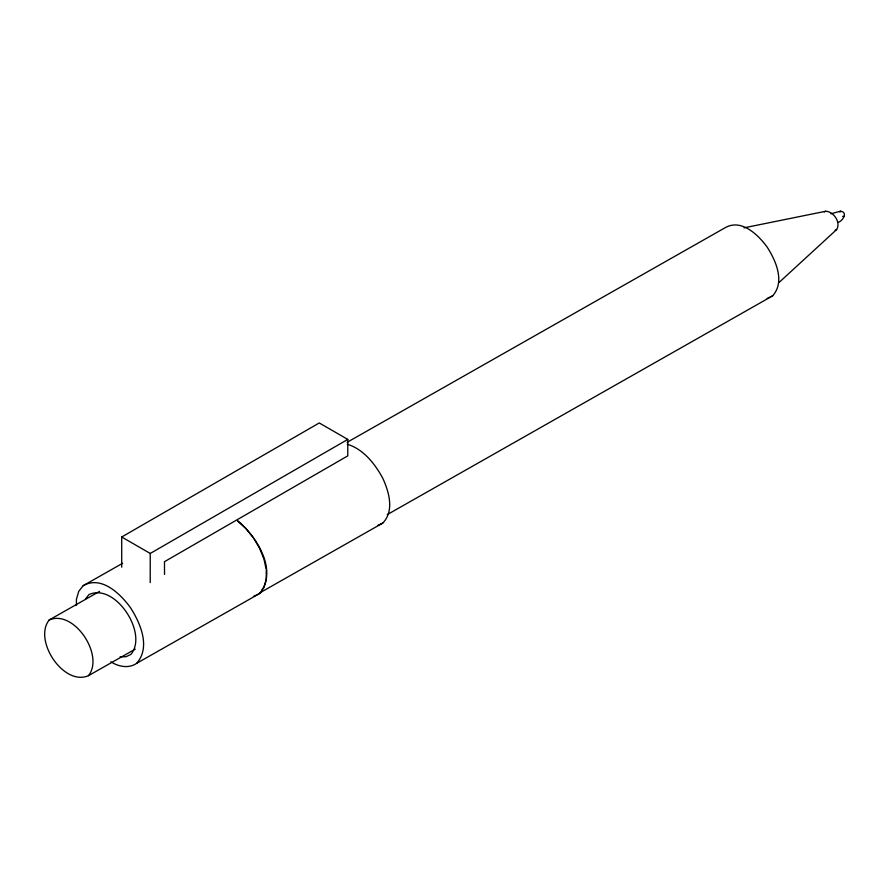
<?xml version="1.0" encoding="UTF-8"?>
<svg xmlns="http://www.w3.org/2000/svg" width="889" height="889" viewBox="0 0 889 889"><rect width="100%" height="100%" fill="white"/><g stroke="black" fill="none" stroke-linecap="round" stroke-linejoin="round"><path stroke-width="1.33" d="M150.208 582.639L150.23 553.458L347.777 439.41L347.777 455.868L164.487 561.692L164.521 574.438M839.938 212.115L840.349 211.293C848.039 211.771 843.294 220.561 838.36 222.35M99.557 591.385L49.184 619.977C33.049 640.18 63.53 686.475 88.456 675.684L135.228 649.137M122.682 563.248L83.199 585.662L78.732 591.341L76.421 599.33L76.421 605.42M85.566 598.908L88.944 594.608C115.137 582.406 148.585 633.535 130.85 654.426L126.038 656.715L120.093 656.827M88.456 675.684C104.602 655.482 74.12 609.187 49.184 619.977M110.925 661.805C118.404 666.683 128.816 668.795 136.595 663.372C150.93 647.259 140.429 623.189 130.394 607.554C120.293 593.708 101.402 575.316 83.199 585.662M261.766 590.207L263.977 587.407L266.267 579.506L266.267 569.871M136.595 663.372L259.81 593.419C278.157 570.138 256.588 536.5 237.563 520.61M259.555 593.019L382.781 523.076C394.583 510.908 388.993 491.895 382.815 478.326C374.969 463.836 363.601 449.256 347.277 444.222M387.226 514.631L772.663 295.826C785.198 281.757 775.908 260.733 767.163 247.098C758.195 234.84 741.493 218.505 725.357 227.606L347.143 442.3M778.775 282.735L836.616 229.584C841.205 222.617 833.615 211.293 825.659 211.271L744.004 227.84M121.715 567.182L121.715 537L319.262 422.953L347.777 439.41M824.236 211.938L825.659 211.271M844.139 216.416L842.594 216.427M835.193 230.262L836.616 229.584M767.163 298.448L772.663 295.826M377.814 525.443L382.781 523.076M253.532 596.419L259.81 593.419M830.915 213.793L840.761 211.093M121.715 537L150.23 553.458M237.519 520.976L245.886 528.511L253.421 537.812M254.098 538.967L259.588 548.269L263.989 559.214L265.989 568.538"/></g></svg>
